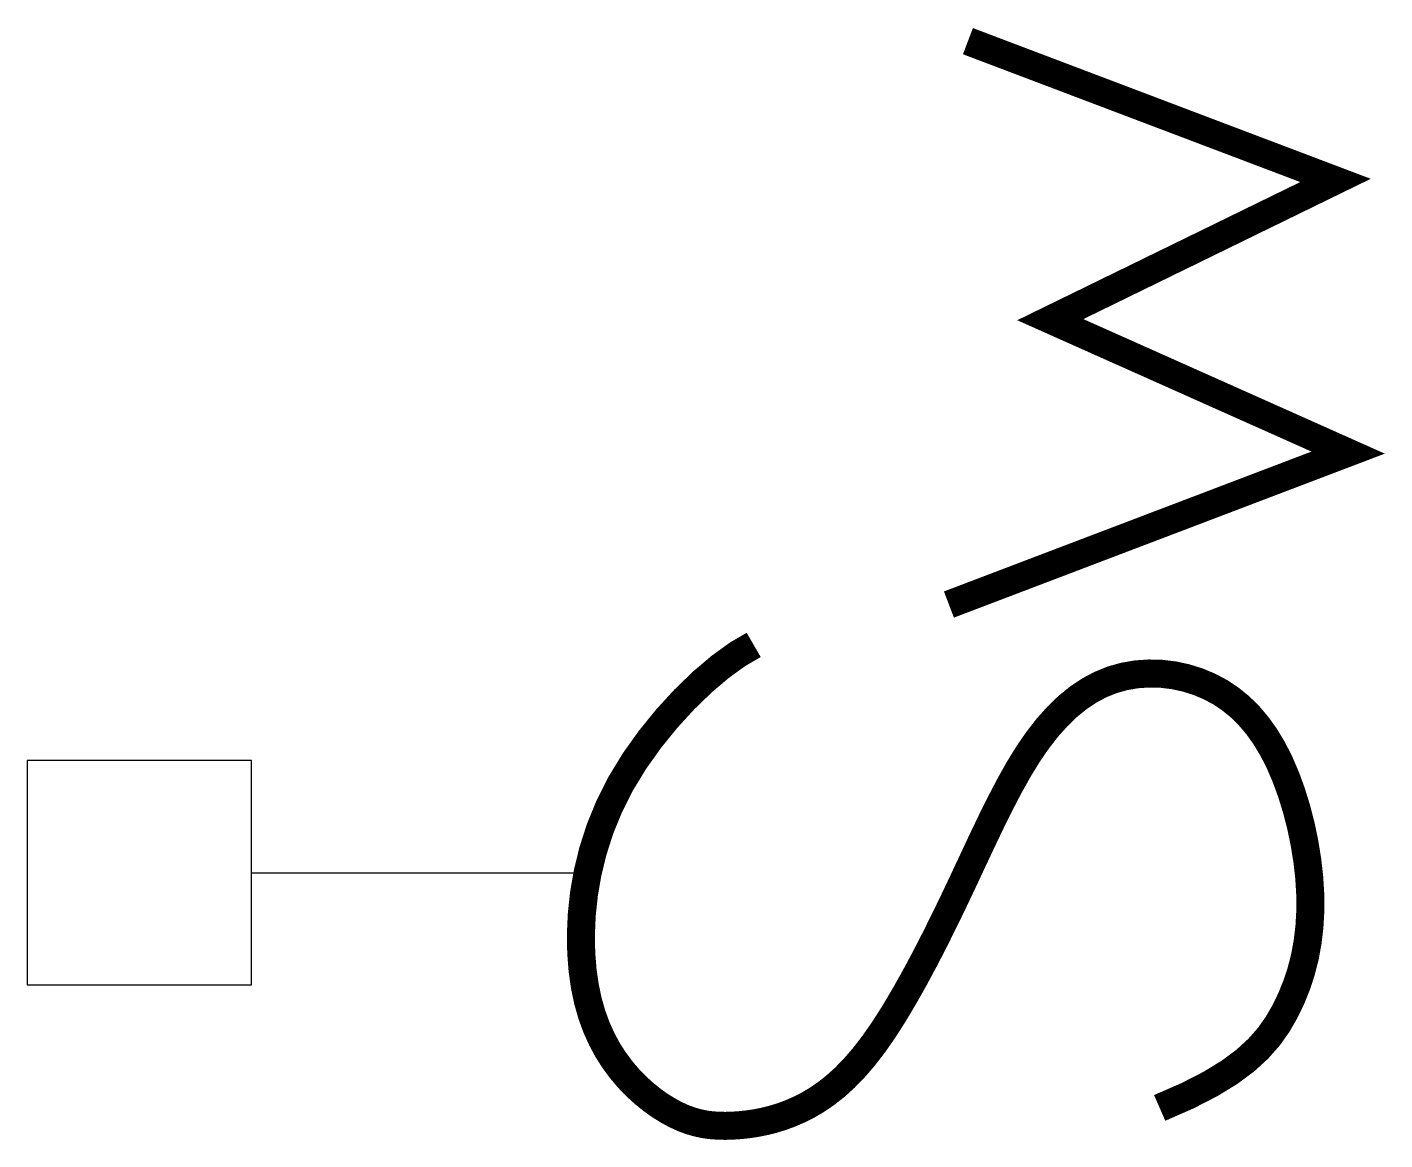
# Model space of a CAD drawing. Header units: millimetres. Extents: x -3105.745 to -3105.26, y 3757.795 to 3758.192.
import ezdxf

# ---------------------------------------------------------------- set-up
doc = ezdxf.new("R2010")
doc.units = ezdxf.units.MM
doc.header["$LTSCALE"] = 10
doc.layers.add('Ele_tomadas', color=2, linetype='Continuous')

msp = doc.modelspace()

# ---------------------------------------------------------------- linework, layer by layer
at = {"layer": 'Ele_tomadas', "color": 4}
msp.add_line((-3105.66458, 3757.89025), (-3105.54458, 3757.89025), dxfattribs=at)
at = {"layer": 'Ele_tomadas', "color": 1, "const_width": 0.01}
for points in [[(-3105.41566, 3757.98598), (-3105.2732, 3758.04022), (-3105.37948, 3758.08768), (-3105.27772, 3758.13739), (-3105.40888, 3758.18711)], [(-3105.48532, 3757.97157), (-3105.49111, 3757.9682), (-3105.49729, 3757.96372), (-3105.50368, 3757.95829), (-3105.51012, 3757.95205), (-3105.51642, 3757.94516), (-3105.52242, 3757.93776), (-3105.52793, 3757.93), (-3105.53278, 3757.92204), (-3105.53683, 3757.91401), (-3105.54011, 3757.906), (-3105.54267, 3757.89805), (-3105.54458, 3757.89025), (-3105.54589, 3757.88265), (-3105.54667, 3757.87532), (-3105.54698, 3757.86832), (-3105.54687, 3757.86172), (-3105.5464, 3757.85556), (-3105.5456, 3757.84984), (-3105.54449, 3757.84453), (-3105.54309, 3757.83961), (-3105.54143, 3757.83505), (-3105.53953, 3757.83083), (-3105.53742, 3757.82691), (-3105.5351, 3757.82329), (-3105.53262, 3757.81994), (-3105.53, 3757.81684), (-3105.52727, 3757.81402), (-3105.52447, 3757.81146), (-3105.52163, 3757.80916), (-3105.51879, 3757.80714), (-3105.51598, 3757.80539), (-3105.51324, 3757.8039), (-3105.51059, 3757.80268), (-3105.50801, 3757.80172), (-3105.50548, 3757.80098), (-3105.50298, 3757.80045), (-3105.50048, 3757.8001), (-3105.49797, 3757.79992), (-3105.49541, 3757.79987), (-3105.49278, 3757.79995), (-3105.49007, 3757.80014), (-3105.48728, 3757.80044), (-3105.48441, 3757.80087), (-3105.48147, 3757.80146), (-3105.47847, 3757.80221), (-3105.47541, 3757.80315), (-3105.47231, 3757.80429), (-3105.46917, 3757.80566), (-3105.46599, 3757.80726), (-3105.46278, 3757.80916), (-3105.45952, 3757.81138), (-3105.45622, 3757.81398), (-3105.45287, 3757.817), (-3105.44946, 3757.8205), (-3105.446, 3757.82451), (-3105.44248, 3757.82908), (-3105.43889, 3757.83424), (-3105.43526, 3757.83993), (-3105.43161, 3757.84607), (-3105.42795, 3757.85257), (-3105.4243, 3757.85937), (-3105.4207, 3757.86637), (-3105.41715, 3757.8735), (-3105.41368, 3757.88067), (-3105.4103, 3757.88782), (-3105.407, 3757.89488), (-3105.40375, 3757.9018), (-3105.40053, 3757.90853), (-3105.39732, 3757.91501), (-3105.3941, 3757.92119), (-3105.39084, 3757.92702), (-3105.38752, 3757.93244), (-3105.38412, 3757.9374), (-3105.38063, 3757.94191), (-3105.37704, 3757.94595), (-3105.37335, 3757.94952), (-3105.36955, 3757.95263), (-3105.36563, 3757.95526), (-3105.36158, 3757.95742), (-3105.3574, 3757.95911), (-3105.35309, 3757.96032), (-3105.34869, 3757.96107), (-3105.34423, 3757.96137), (-3105.33977, 3757.96125), (-3105.33534, 3757.96071), (-3105.33099, 3757.95976), (-3105.32677, 3757.95844), (-3105.32272, 3757.95674), (-3105.31888, 3757.95469), (-3105.31525, 3757.95227), (-3105.31182, 3757.94948), (-3105.3086, 3757.94631), (-3105.30558, 3757.94275), (-3105.30276, 3757.93879), (-3105.30013, 3757.93442), (-3105.2977, 3757.92963), (-3105.29546, 3757.92443), (-3105.29343, 3757.91887), (-3105.29163, 3757.91305), (-3105.29007, 3757.90703), (-3105.28879, 3757.90088), (-3105.28779, 3757.8947), (-3105.28709, 3757.88855), (-3105.28673, 3757.88251), (-3105.2867, 3757.87665), (-3105.28702, 3757.87098), (-3105.28767, 3757.86548), (-3105.28865, 3757.86016), (-3105.28996, 3757.85502), (-3105.2916, 3757.85004), (-3105.29355, 3757.84523), (-3105.29581, 3757.84058), (-3105.29842, 3757.83607), (-3105.30151, 3757.8317), (-3105.30528, 3757.82742), (-3105.30989, 3757.82319), (-3105.31553, 3757.819), (-3105.32239, 3757.8148), (-3105.33064, 3757.81057), (-3105.34046, 3757.80627)]]:
    msp.add_lwpolyline(points, dxfattribs=at)
at = {"layer": 'Ele_tomadas', "color": 3}
msp.add_lwpolyline([(-3105.74458, 3757.85025), (-3105.66458, 3757.85025), (-3105.66458, 3757.93025), (-3105.74458, 3757.93025)], close=True, dxfattribs=at)

doc.saveas('drawing.dxf')
